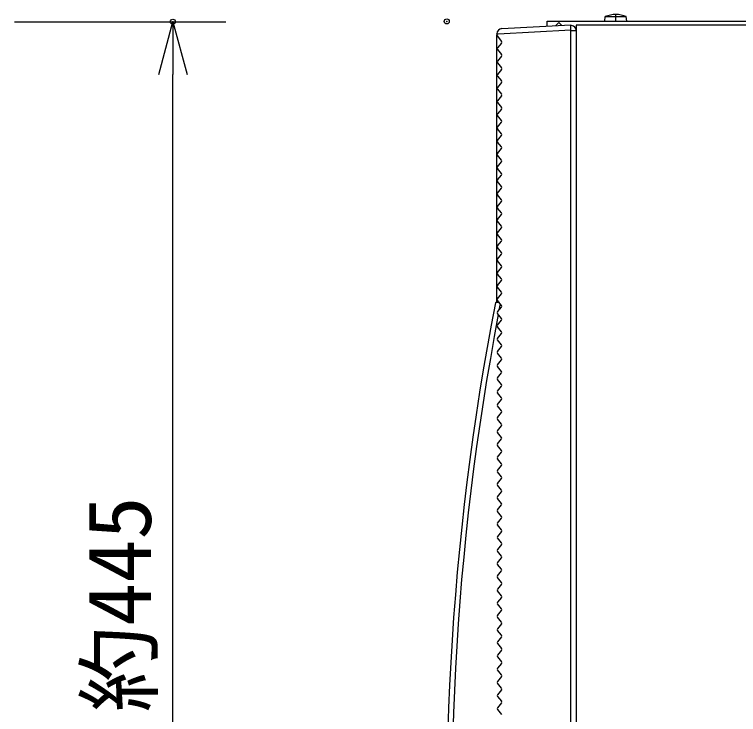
# Model space of a CAD drawing. Units: millimetres, scale not verified. Extents: x -62 to 62, y -116 to 117.
# Drawn here: x 1.04 to 28.46, y 51.24 to 77.76 of the extents above; entities that cross this region are included whole.
import ezdxf
from ezdxf.enums import TextEntityAlignment as Align

# ---------------------------------------------------------------- set-up
doc = ezdxf.new("R2010")
doc.units = ezdxf.units.MM
doc.header["$LTSCALE"] = 0.392256
doc.header["$PDMODE"] = 32
doc.header["$PDSIZE"] = 0.196
doc.linetypes.add('DOUBLE_CHAIN1', pattern=[8.8, 5, -1, 0.6, -0.6, 0.6, -1])
doc.layers.add('0-2_GAIKEI', color=1, linetype='Continuous')
doc.layers.add('0-3_WAKU', color=7, linetype='Continuous')
doc.styles.add('ＭＳ ゴシック', font='')
doc.styles.get('ＭＳ ゴシック').set_extended_font_data('MS Gothic')

# ---------------------------------------------------------------- blocks, each defined once
blk = doc.blocks.new('_OPEN30')
at = {"layer": '0-3_WAKU'}
blk.add_line((0, 0), (-1, 0), dxfattribs=at)
blk.add_lwpolyline([(-1, 0.2679), (0, 0), (-1, -0.2679)], dxfattribs=at)

msp = doc.modelspace()

# ---------------------------------------------------------------- linework, layer by layer
at = {"layer": '0-2_GAIKEI', "linetype": 'DOUBLE_CHAIN1'}
msp.add_line((23.8106, 77.512), (23.8106, 77.762), dxfattribs=at)
at = {"layer": '0-2_GAIKEI'}
for p, q in [((24.2256, 77.512), (24.2107, 77.682)), ((21.5251, 77.3365), (21.6506, 77.4619)), ((21.7636, 77.349), (21.6506, 77.4619)), ((22.14, 77.3404), (22.1106, 77.3419)), ((56.2106, 77.362), (22.3106, 77.362)), ((22.1106, 77.1622), (19.358, 77.018)), ((22.3106, 77.1407), (22.1106, 77.1407)), ((22.3106, 77.1407), (22.3106, 77.1607)), ((19.358, 77.018), (19.3106, 77.018)), ((19.3216, 76.9483), (19.4856, 76.7432)), ((19.4856, 76.6807), (19.3356, 76.4932)), ((19.3356, 76.4307), (19.4856, 76.2432)), ((19.4856, 76.1807), (19.3356, 75.9932)), ((19.3356, 75.9307), (19.4856, 75.7432)), ((19.4856, 75.6807), (19.3356, 75.4932)), ((19.3356, 75.4307), (19.4856, 75.2432)), ((19.4856, 75.1807), (19.3356, 74.9932)), ((19.3356, 74.9307), (19.4856, 74.7432)), ((19.4856, 74.6807), (19.3356, 74.4932)), ((19.3356, 74.4307), (19.4856, 74.2432)), ((19.4856, 74.1807), (19.3356, 73.9932)), ((19.4856, 73.7432), (19.3356, 73.9307)), ((19.3356, 73.4932), (19.4856, 73.6807)), ((19.4856, 73.2432), (19.3356, 73.4307)), ((19.3356, 72.9932), (19.4856, 73.1807)), ((19.4856, 72.7432), (19.3356, 72.9307)), ((19.3356, 72.4932), (19.4856, 72.6807)), ((19.4856, 72.2432), (19.3356, 72.4307)), ((19.3356, 71.9932), (19.4856, 72.1807)), ((19.4856, 71.7432), (19.3356, 71.9307)), ((19.3356, 71.4932), (19.4856, 71.6807)), ((19.4856, 71.2432), (19.3356, 71.4307)), ((19.3356, 70.9932), (19.4856, 71.1807)), ((19.4856, 70.7432), (19.3356, 70.9307)), ((19.3356, 70.4932), (19.4856, 70.6807)), ((19.4856, 70.2432), (19.3356, 70.4307)), ((19.3356, 69.9932), (19.4856, 70.1807)), ((19.4856, 69.7432), (19.3356, 69.9307)), ((19.3356, 69.4932), (19.4856, 69.6807)), ((19.4856, 69.2432), (19.3356, 69.4307)), ((19.3356, 68.9932), (19.4856, 69.1807)), ((19.4856, 68.7432), (19.3356, 68.9307)), ((19.3356, 68.4932), (19.4856, 68.6807)), ((19.4856, 68.2432), (19.3356, 68.4307)), ((19.3356, 67.9932), (19.4856, 68.1807)), ((19.4856, 67.7432), (19.3356, 67.9307)), ((19.3356, 67.4932), (19.4856, 67.6807)), ((19.4856, 67.2432), (19.3356, 67.4307)), ((19.3356, 66.9932), (19.4856, 67.1807)), ((19.4856, 66.7432), (19.3356, 66.9307)), ((19.3356, 66.4932), (19.4856, 66.6807)), ((19.3974, 66.5704), (19.4415, 66.7983)), ((19.4856, 66.2432), (19.3356, 66.4307)), ((19.3356, 65.9932), (19.4856, 66.1807)), ((19.4856, 65.7432), (19.3356, 65.9307)), ((19.3356, 65.4932), (19.4856, 65.6807)), ((19.4856, 65.2432), (19.3356, 65.4307)), ((19.3356, 64.9932), (19.4856, 65.1807)), ((19.4856, 64.7432), (19.3356, 64.9307)), ((19.3356, 64.4932), (19.4856, 64.6807)), ((19.4856, 64.2432), (19.3356, 64.4307)), ((19.3356, 63.9932), (19.4856, 64.1807)), ((19.4856, 63.7432), (19.3356, 63.9307)), ((19.3356, 63.4932), (19.4856, 63.6807)), ((19.4856, 63.2432), (19.3356, 63.4307)), ((19.3356, 62.9932), (19.4856, 63.1807)), ((19.4856, 62.7432), (19.3356, 62.9307)), ((19.3356, 62.4932), (19.4856, 62.6807)), ((19.4856, 62.2432), (19.3356, 62.4307)), ((19.3356, 61.9932), (19.4856, 62.1807)), ((19.4856, 61.7432), (19.3356, 61.9307)), ((19.3356, 61.4932), (19.4856, 61.6807)), ((19.4856, 61.2432), (19.3356, 61.4307)), ((19.3356, 60.9932), (19.4856, 61.1807)), ((19.4856, 60.7432), (19.3356, 60.9307)), ((19.3356, 60.4932), (19.4856, 60.6807)), ((19.4856, 60.2432), (19.3356, 60.4307)), ((19.3356, 59.9932), (19.4856, 60.1807)), ((19.4856, 59.7432), (19.3356, 59.9307)), ((19.3356, 59.4932), (19.4856, 59.6807)), ((19.4856, 59.2432), (19.3356, 59.4307)), ((19.3356, 58.9932), (19.4856, 59.1807)), ((19.4856, 58.7432), (19.3356, 58.9307)), ((19.3356, 58.4932), (19.4856, 58.6807)), ((19.4856, 58.2432), (19.3356, 58.4307)), ((19.4856, 58.1807), (19.3356, 57.9932)), ((19.4856, 57.7432), (19.3356, 57.9307)), ((19.4856, 57.6807), (19.3356, 57.4932)), ((19.4856, 57.2432), (19.3356, 57.4307)), ((19.3356, 56.9932), (19.4856, 57.1807)), ((19.4856, 56.7432), (19.3356, 56.9307)), ((19.3356, 56.4932), (19.4856, 56.6807)), ((19.4856, 56.2432), (19.3356, 56.4307)), ((19.4856, 56.1807), (19.3356, 55.9932)), ((19.4856, 55.7432), (19.3356, 55.9307)), ((19.4856, 55.6807), (19.3356, 55.4932)), ((19.4856, 55.2432), (19.3356, 55.4307)), ((19.3356, 54.9932), (19.4856, 55.1807)), ((19.4856, 54.7432), (19.3356, 54.9307)), ((19.4856, 54.6807), (19.3356, 54.4932)), ((19.4856, 54.2432), (19.3356, 54.4307)), ((19.4856, 54.1807), (19.3356, 53.9932)), ((19.3356, 53.9307), (19.4856, 53.7432)), ((19.4856, 53.6807), (19.3356, 53.4932)), ((19.3356, 53.4307), (19.4856, 53.2432)), ((19.4856, 53.1807), (19.3356, 52.9932)), ((19.4856, 52.7432), (19.3356, 52.9307)), ((19.4856, 52.6807), (19.3356, 52.4932)), ((19.4856, 52.2432), (19.3356, 52.4307)), ((19.4856, 52.1807), (19.3356, 51.9932)), ((19.3356, 51.9307), (19.4856, 51.7432)), ((19.4856, 51.6807), (19.3356, 51.4932)), ((19.3356, 51.4307), (19.4856, 51.2432))]:
    msp.add_line(p, q, dxfattribs=at)
at = {"layer": '0-2_GAIKEI', "color": 3}
for p, q in [((1.0402, 77.4868), (9.0402, 77.4868)), ((7.0402, 35.0619), (7.0402, 75.4868))]:
    msp.add_line(p, q, dxfattribs=at)
at = {"layer": '0-2_GAIKEI', "color": 7}
for p, q in [((19.5001, 77.2304), (22.1106, 77.3672)), ((21.2106, 77.3148), (21.2106, 77.512)), ((21.2106, 77.512), (56.2106, 77.512)), ((22.3106, 77.362), (22.3106, 33.0619)), ((19.3106, 77.018), (19.3106, 77.0307)), ((19.3106, 77.018), (19.3106, 76.9795)), ((19.3106, 66.8619), (19.3106, 76.9795)), ((19.2853, 66.8619), (19.3725, 66.8619))]:
    msp.add_line(p, q, dxfattribs=at)
at = {"layer": '0-2_GAIKEI'}
for points in [[(23.3956, 77.512), (23.4105, 77.682), (24.2107, 77.682)], [(22.1106, 33.0567), (22.1106, 33.2617), (22.1106, 77.3672)], [(22.3106, 55.5369), (22.3106, 55.2119), (22.3106, 54.8869)]]:
    msp.add_lwpolyline(points, dxfattribs=at)
for centre, radius, start, end in [((23.8106, 76.7213), 1.0406, 67.38713, 112.61287), ((22.1306, 77.1607), 0.18, 0, 87), ((19.3606, 76.9795), 0.05, 180, 218.65981), ((19.4466, 76.7119), 0.05, 321.34019, 38.65981), ((19.3746, 76.4619), 0.05, 141.34019, 218.65981), ((19.4466, 76.2119), 0.05, 321.34019, 38.65981), ((19.3746, 75.9619), 0.05, 141.34019, 218.65981), ((19.4466, 75.7119), 0.05, 321.34019, 38.65981), ((19.3746, 75.4619), 0.05, 141.34019, 218.65981), ((19.4466, 75.2119), 0.05, 321.34019, 38.65981), ((19.3746, 74.9619), 0.05, 141.34019, 218.65981), ((19.4466, 74.7119), 0.05, 321.34019, 38.65981), ((19.3746, 74.4619), 0.05, 141.34019, 218.65981), ((19.4466, 74.2119), 0.05, 321.34019, 38.65981), ((19.3746, 73.9619), 0.05, 141.34019, 218.65981), ((19.3746, 73.4619), 0.05, 141.34019, 218.65981), ((19.4466, 73.7119), 0.05, 321.34019, 38.65981), ((19.4466, 73.2119), 0.05, 321.34019, 38.65981), ((19.3746, 72.9619), 0.05, 141.34019, 218.65981), ((19.4466, 72.7119), 0.05, 321.34019, 38.65981), ((19.3746, 72.4619), 0.05, 141.34019, 218.65981), ((19.4466, 72.2119), 0.05, 321.34019, 38.65981), ((19.3746, 71.9619), 0.05, 141.34019, 218.65981), ((19.4466, 71.7119), 0.05, 321.34019, 38.65981), ((19.3746, 71.4619), 0.05, 141.34019, 218.65981), ((19.4466, 71.2119), 0.05, 321.34019, 38.65981), ((19.3746, 70.9619), 0.05, 141.34019, 218.65981), ((19.3746, 70.4619), 0.05, 141.34019, 218.65981), ((19.4466, 70.7119), 0.05, 321.34019, 38.65981), ((19.4466, 70.2119), 0.05, 321.34019, 38.65981), ((19.3746, 69.9619), 0.05, 141.34019, 218.65981), ((19.4466, 69.7119), 0.05, 321.34019, 38.65981), ((19.3746, 69.4619), 0.05, 141.34019, 218.65981), ((19.4466, 69.2119), 0.05, 321.34019, 38.65981), ((19.3746, 68.9619), 0.05, 141.34019, 218.65981), ((19.4466, 68.7119), 0.05, 321.34019, 38.65981), ((19.3746, 68.4619), 0.05, 141.34019, 218.65981), ((19.4466, 68.2119), 0.05, 321.34019, 38.65981), ((19.3746, 67.9619), 0.05, 141.34019, 218.65981), ((19.4466, 67.7119), 0.05, 321.34019, 38.65981), ((19.3746, 67.4619), 0.05, 141.34019, 218.65981), ((19.4466, 67.2119), 0.05, 321.34019, 38.65981), ((19.3746, 66.9619), 0.05, 141.34019, 218.65981), ((19.4466, 66.7119), 0.05, 321.34019, 38.65981), ((117.4005, 47.7174), 99.8, 169.21325, 184.72648), ((19.3746, 66.4619), 0.05, 141.34019, 218.65981), ((19.4466, 66.2119), 0.05, 321.34019, 38.65981), ((19.3746, 65.9619), 0.05, 141.34019, 218.65981), ((19.4466, 65.7119), 0.05, 321.34019, 38.65981), ((19.3746, 65.4619), 0.05, 141.34019, 218.65981), ((19.3746, 64.9619), 0.05, 141.34019, 218.65981), ((19.4466, 65.2119), 0.05, 321.34019, 38.65981), ((19.4466, 64.7119), 0.05, 321.34019, 38.65981), ((19.3746, 64.4619), 0.05, 141.34019, 218.65981), ((19.4466, 64.2119), 0.05, 321.34019, 38.65981), ((19.3746, 63.9619), 0.05, 141.34019, 218.65981), ((19.4466, 63.7119), 0.05, 321.34019, 38.65981), ((19.3746, 63.4619), 0.05, 141.34019, 218.65981), ((19.4466, 63.2119), 0.05, 321.34019, 38.65981), ((19.3746, 62.9619), 0.05, 141.34019, 218.65981), ((19.4466, 62.7119), 0.05, 321.34019, 38.65981), ((19.3746, 62.4619), 0.05, 141.34019, 218.65981), ((19.3746, 61.9619), 0.05, 141.34019, 218.65981), ((19.4466, 62.2119), 0.05, 321.34019, 38.65981), ((19.4466, 61.7119), 0.05, 321.34019, 38.65981), ((19.3746, 61.4619), 0.05, 141.34019, 218.65981), ((19.4466, 61.2119), 0.05, 321.34019, 38.65981), ((19.3746, 60.9619), 0.05, 141.34019, 218.65981), ((19.4466, 60.7119), 0.05, 321.34019, 38.65981), ((19.3746, 60.4619), 0.05, 141.34019, 218.65981), ((19.4466, 60.2119), 0.05, 321.34019, 38.65981), ((19.3746, 59.9619), 0.05, 141.34019, 218.65981), ((19.4466, 59.7119), 0.05, 321.34019, 38.65981), ((19.3746, 59.4619), 0.05, 141.34019, 218.65981), ((19.4466, 59.2119), 0.05, 321.34019, 38.65981), ((19.3746, 58.9619), 0.05, 141.34019, 218.65981), ((19.4466, 58.7119), 0.05, 321.34019, 38.65981), ((19.3746, 58.4619), 0.05, 141.34019, 218.65981), ((19.4466, 58.2119), 0.05, 321.34019, 38.65981), ((19.3746, 57.9619), 0.05, 141.34019, 218.65981), ((19.4466, 57.7119), 0.05, 321.34019, 38.65981), ((19.3746, 57.4619), 0.05, 141.34019, 218.65981), ((19.4466, 57.2119), 0.05, 321.34019, 38.65981), ((19.3746, 56.9619), 0.05, 141.34019, 218.65981), ((19.3746, 56.4619), 0.05, 141.34019, 218.65981), ((19.4466, 56.7119), 0.05, 321.34019, 38.65981), ((19.4466, 56.2119), 0.05, 321.34019, 38.65981), ((19.3746, 55.9619), 0.05, 141.34019, 218.65981), ((19.4466, 55.7119), 0.05, 321.34019, 38.65981), ((19.3746, 55.4619), 0.05, 141.34019, 218.65981), ((19.4466, 55.2119), 0.05, 321.34019, 38.65981), ((19.3746, 54.9619), 0.05, 141.34019, 218.65981), ((19.4466, 54.7119), 0.05, 321.34019, 38.65981), ((19.3746, 54.4619), 0.05, 141.34019, 218.65981), ((19.4466, 54.2119), 0.05, 321.34019, 38.65981), ((19.3746, 53.9619), 0.05, 141.34019, 218.65981), ((19.3746, 53.4619), 0.05, 141.34019, 218.65981), ((19.4466, 53.7119), 0.05, 321.34019, 38.65981), ((19.4466, 53.2119), 0.05, 321.34019, 38.65981), ((19.3746, 52.9619), 0.05, 141.34019, 218.65981), ((19.4466, 52.7119), 0.05, 321.34019, 38.65981), ((19.3746, 52.4619), 0.05, 141.34019, 218.65981), ((19.4466, 52.2119), 0.05, 321.34019, 38.65981), ((19.3746, 51.9619), 0.05, 141.34019, 218.65981), ((19.4466, 51.7119), 0.05, 321.34019, 38.65981), ((19.3746, 51.4619), 0.05, 141.34019, 218.65981)]:
    msp.add_arc(centre, radius, start, end, dxfattribs=at)
at = {"layer": '0-2_GAIKEI', "color": 7}
for centre, radius, start, end in [((19.5106, 77.0307), 0.2, 93, 180), ((117.4109, 47.7174), 100, 168.97701, 184.72648), ((19.2853, 66.8319), 0.03, 90, 168.97701), ((19.3722, 66.5827), 0.2792, 86.14619, 89.94939)]:
    msp.add_arc(centre, radius, start, end, dxfattribs=at)
at = {"layer": '0-3_WAKU'}
for p in [(7.0402, 77.4868), (17.4106, 77.5)]:
    msp.add_point(p, dxfattribs=at)

# ---------------------------------------------------------------- block references
at = {"layer": '0-2_GAIKEI', "xscale": 2, "yscale": 2, "rotation": 90}
msp.add_blockref('_OPEN30', (7.0402, 77.4868), dxfattribs=at)

# ---------------------------------------------------------------- texts
at = {"layer": '0-2_GAIKEI', "color": 3, "style": 'ＭＳ ゴシック'}
msp.add_text('約445', height=2.404, rotation=90, dxfattribs=at).set_placement((6.9307, 51.321), align=Align.BOTTOM_LEFT)

doc.saveas('drawing.dxf')
